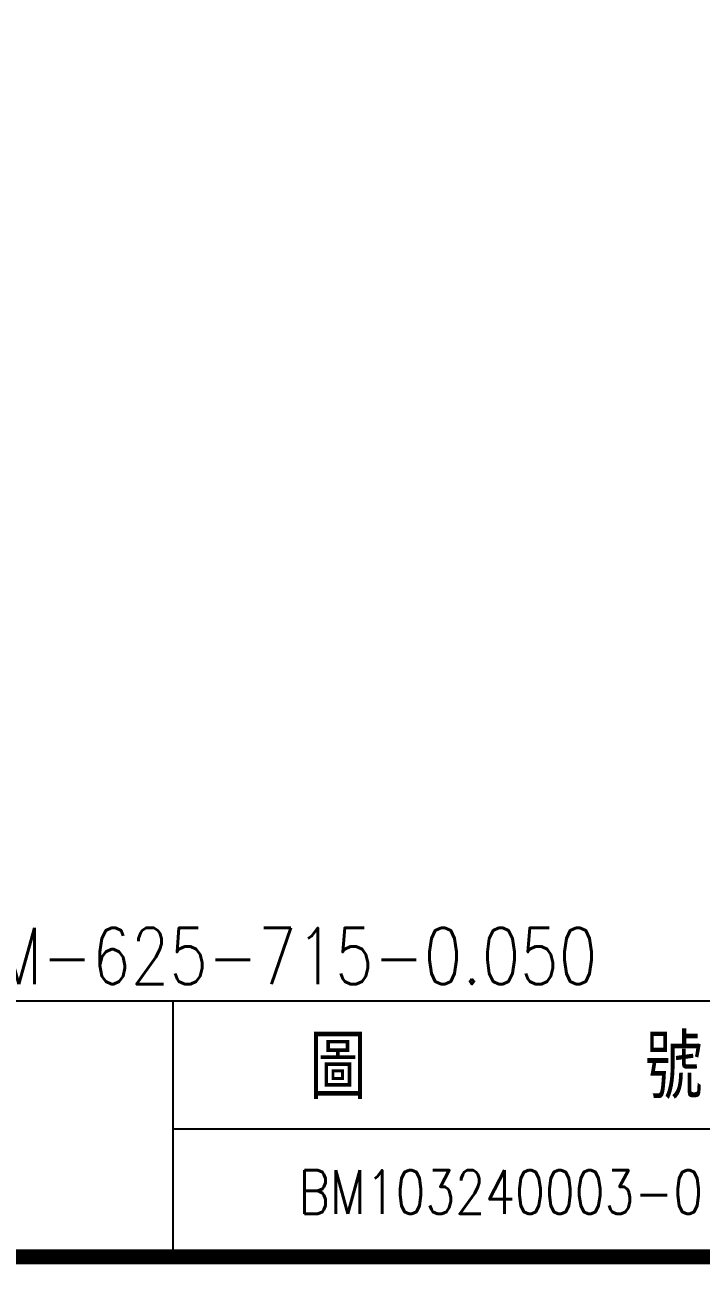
# Model space of a CAD drawing. Header units: millimetres. Extents: x 4928 to 5180, y 39 to 218.
# Drawn here: x 5068.1 to 5105.7, y 39.4 to 108.3 of the extents above; entities that cross this region are included whole.
import ezdxf
from ezdxf.enums import TextEntityAlignment as Align

# ---------------------------------------------------------------- set-up
doc = ezdxf.new("R2010")
doc.units = ezdxf.units.MM
doc.header["$LTSCALE"] = 10
doc.layers.get('0').update_dxf_attribs({"linetype": 'CONTINUOUS'})
doc.styles.add('SIMPLEX', font='SIMPLEX.shx', dxfattribs={"width": 0.8, "height": 2.1, "bigfont": 'chineset.shx'})
doc.styles.get("Standard").update_dxf_attribs({"font": 'TXT', "width": 0.8, "bigfont": 'CHINESET'})

msp = doc.modelspace()

# ---------------------------------------------------------------- linework, layer by layer
at = {"color": 3}
for p, q in [((5023.2488, 54.0505), (5179.4326, 54.0505)), ((5076.3101, 39.8095), (5076.3101, 54.0505)), ((5076.3101, 46.93), (5179.4326, 46.93))]:
    msp.add_line(p, q, dxfattribs=at)
at = {"const_width": 0.8361}
msp.add_lwpolyline([(4927.9454, 39.8095), (5179.4326, 39.8095), (5179.4326, 217.9731), (4927.9454, 217.9731)], close=True, dxfattribs=at)

# ---------------------------------------------------------------- texts
at = {"color": 3, "style": 'SIMPLEX', "width": 0.8}
for s, height, p in [('=1R12-20T2-1FSDM-625-715-0.050', 3.129134, (5032.7611, 56.5413)), ('BM103240003-0', 2.423691, (5083.2954, 43.4083))]:
    msp.add_text(s, height=height, dxfattribs=at).set_placement(p, align=Align.MIDDLE_LEFT)
at = {"color": 3, "width": 0.9}
msp.add_text('圖     號', height=3.55475, dxfattribs=at).set_placement((5083.8897, 48.5862))

doc.saveas('drawing.dxf')
